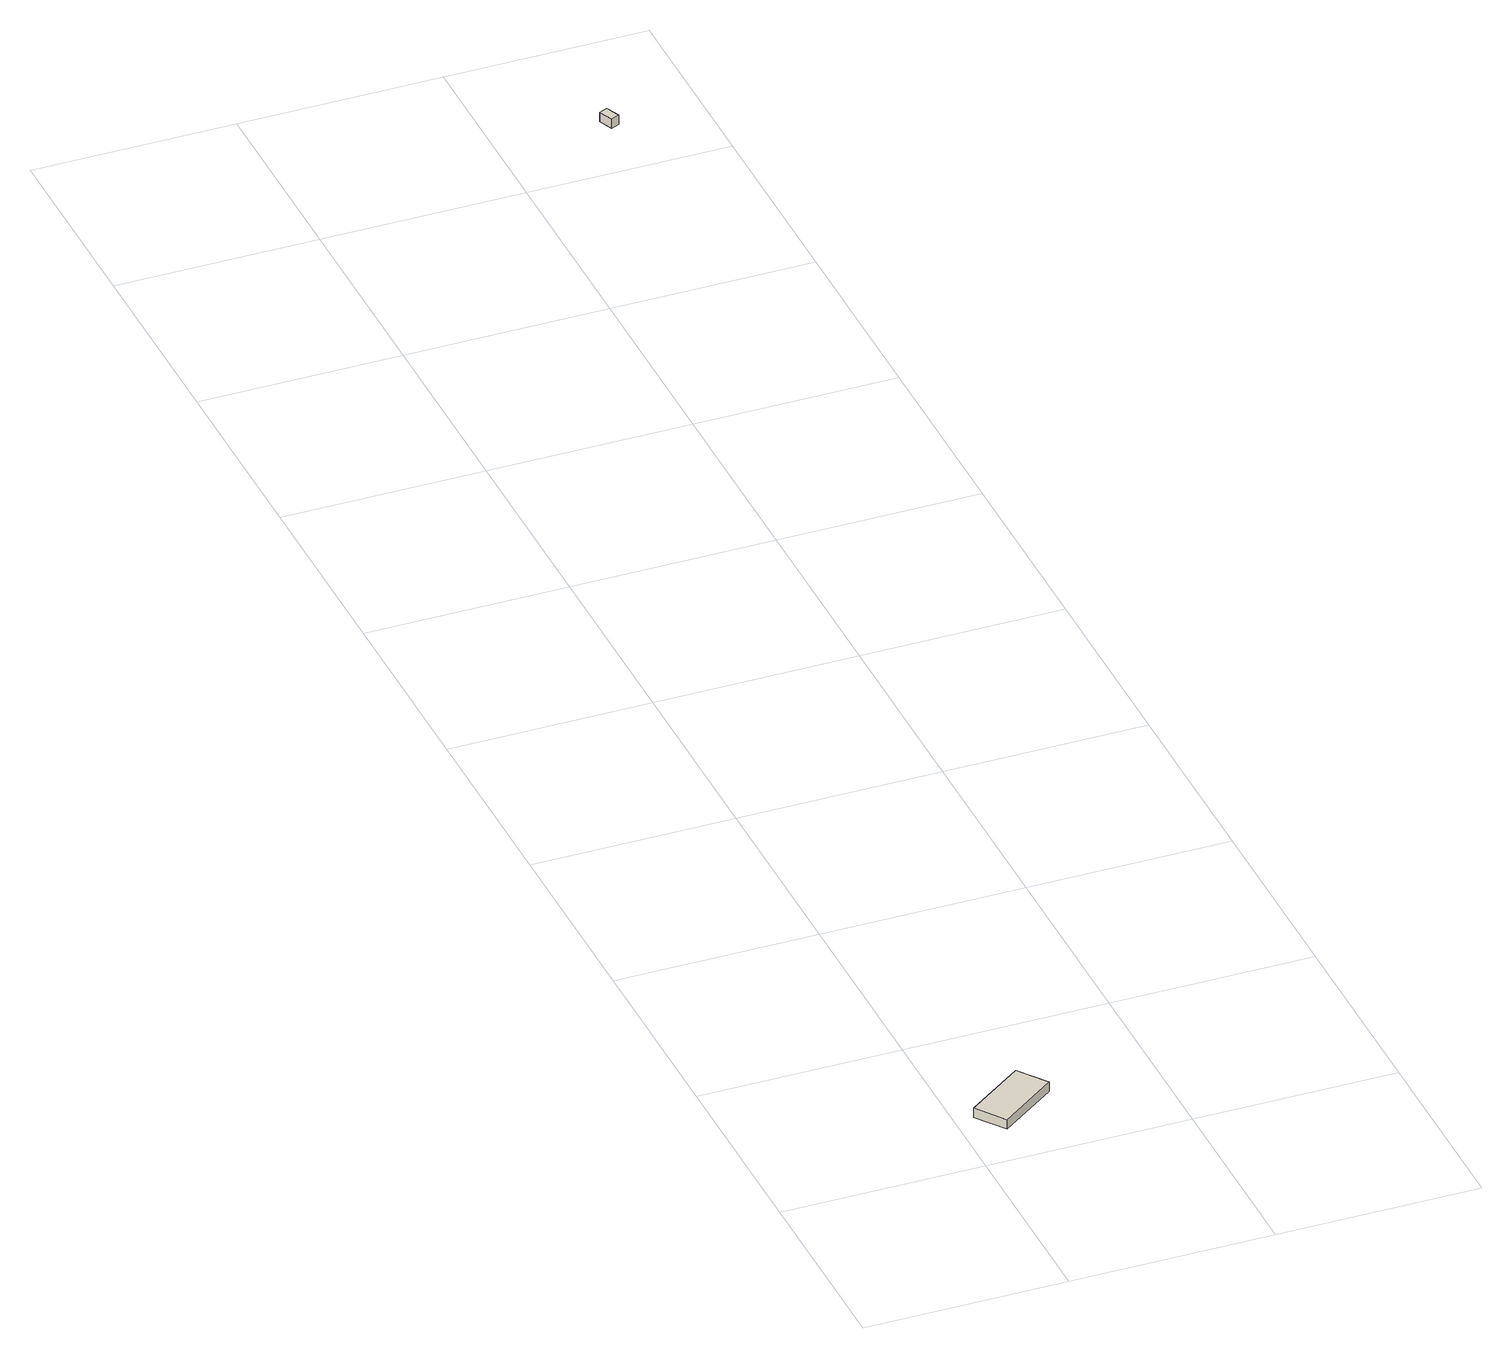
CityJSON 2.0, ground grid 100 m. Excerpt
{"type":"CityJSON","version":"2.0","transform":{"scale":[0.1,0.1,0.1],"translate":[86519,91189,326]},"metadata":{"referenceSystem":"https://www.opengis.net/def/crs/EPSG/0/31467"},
"CityObjects":{
"building1":{"type":"Building","geometry":[{"type":"Solid","lod":"1","boundaries":[[[[0,1,2,3]],[[2,4,5,3]],[[1,6,4,2]],[[0,7,6,1]],[[3,5,7,0]],[[4,6,7,5]]]]}]},
"building2":{"type":"Building","geometry":[{"type":"Solid","lod":"1","boundaries":[[[[8,9,10,11]],[[10,12,13,11]],[[9,14,12,10]],[[8,15,14,9]],[[11,13,15,8]],[[12,14,15,13]]]]}]}
},
"vertices":[
[0,146,223],[105,2,223],[394,212,223],[289,356,223],[394,212,173],[289,356,173],[105,2,173],[0,146,173],
[1550,8336,53],[1590,8353,53],[1561,8424,53],[1520,8407,53],[1561,8424,3],[1520,8407,3],[1590,8353,3],[1550,8336,3]
]}
